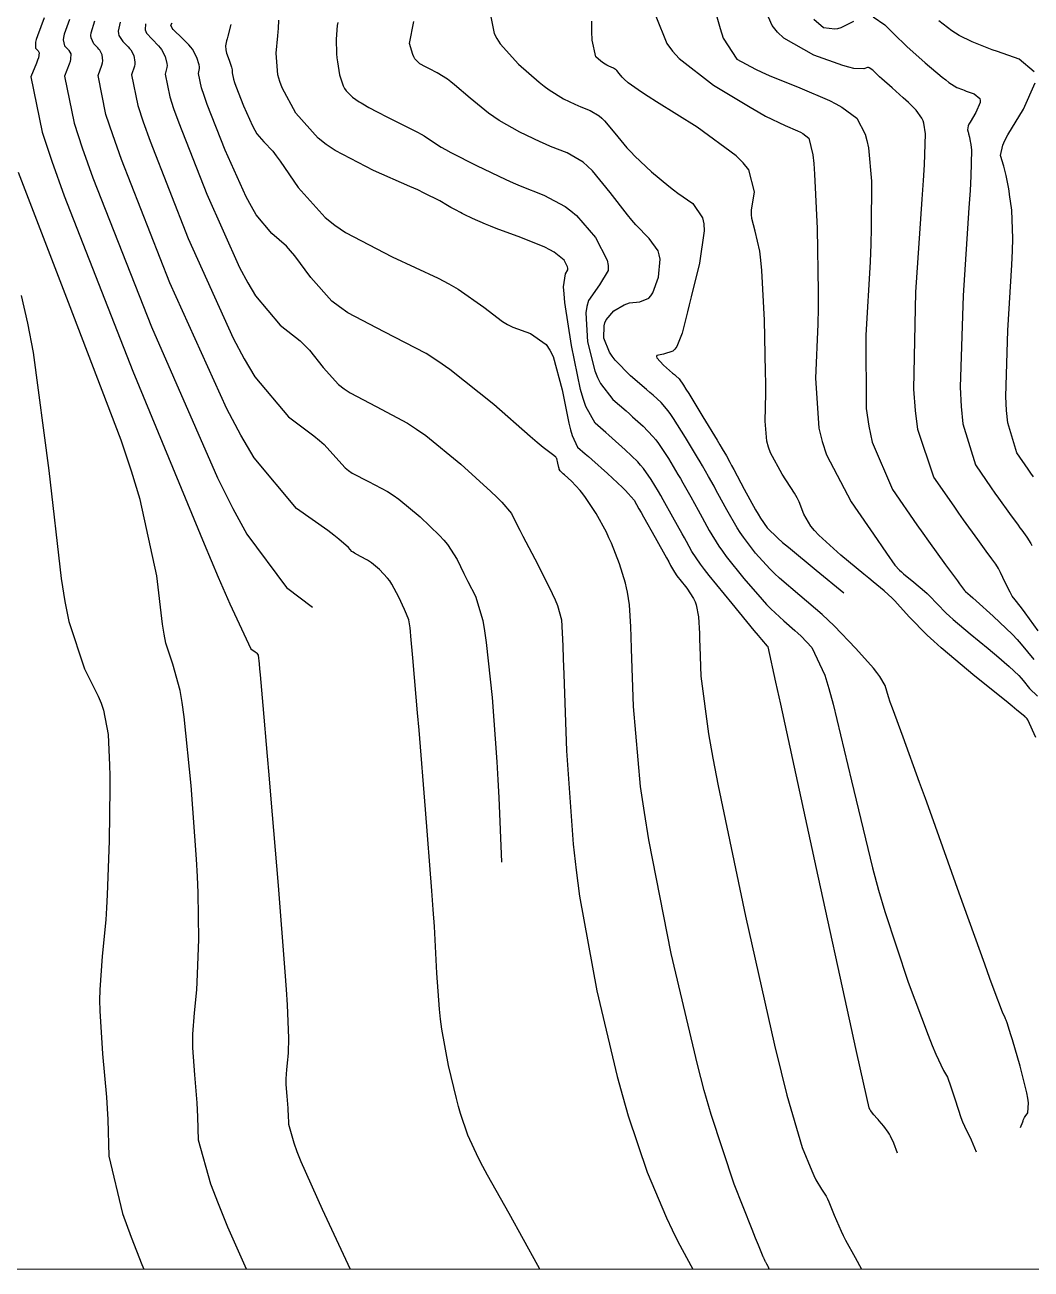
# Model space of a CAD drawing. Header units: metres. Extents: x 837475 to 838479, y 1189012 to 1191015.
# Drawn here: x 837927.07 to 837966.38, y 1189013.87 to 1189062.47 of the extents above; entities that cross this region are included whole.
import ezdxf

# ---------------------------------------------------------------- set-up
doc = ezdxf.new("R2010")
doc.units = ezdxf.units.M
doc.header["$LTSCALE"] = 0.3
doc.layers.add('COORD', color=7, linetype='Continuous', lineweight=20)
doc.layers.add('COTAS 10', color=1, linetype='Continuous')
doc.layers.add('COTAS INT', color=252, linetype='Continuous')

msp = doc.modelspace()

# ---------------------------------------------------------------- linework, layer by layer
at = {"layer": 'COORD'}
msp.add_line((837476.514, 1189013.872), (838476.514, 1189013.872), dxfattribs=at)
msp.add_lwpolyline([(837476.514, 1189013.872), (838476.514, 1189013.872), (838476.514, 1191013.872), (837476.514, 1191013.872)], close=True, dxfattribs=at)
at = {"layer": 'COTAS 10'}
for points in [[(837947.194, 1189013.872), (837947.115, 1189014.019), (837945.985, 1189016.042), (837945.142, 1189017.537), (837944.958, 1189017.883), (837944.794, 1189018.2), (837944.378, 1189019.098), (837944.093, 1189019.946), (837944.012, 1189020.23), (837943.929, 1189020.537), (837943.623, 1189021.824), (837943.363, 1189023.246), (837943.309, 1189023.637), (837943.264, 1189024.028), (837943.165, 1189025.43), (837943.07, 1189027.259), (837943.026, 1189027.918), (837942.974, 1189028.645), (837942.726, 1189031.821), (837942.469, 1189034.925), (837942.413, 1189035.606), (837942.362, 1189036.209), (837942.233, 1189037.742), (837942.153, 1189038.596), (837942.135, 1189038.77), (837942.117, 1189038.918), (837942.068, 1189039.229), (837941.984, 1189039.449), (837941.945, 1189039.539), (837941.899, 1189039.642), (837941.679, 1189040.121), (837941.404, 1189040.628), (837941.323, 1189040.749), (837941.241, 1189040.863), (837940.93, 1189041.202), (837940.618, 1189041.454), (837940.536, 1189041.512), (837940.456, 1189041.564), (837940.181, 1189041.711), (837939.949, 1189041.832), (837939.896, 1189041.869), (837939.848, 1189041.907), (837939.712, 1189042.056), (837939.339, 1189042.385), (837939.14, 1189042.537), (837938.9, 1189042.715), (837937.688, 1189043.576), (837936.028, 1189045.557), (837935.505, 1189046.441), (837934.954, 1189047.471), (837932.735, 1189052.399), (837930.845, 1189057.216), (837930.502, 1189058.175), (837930.237, 1189058.971), (837929.928, 1189060.49), (837930.075, 1189060.895), (837930.097, 1189060.987), (837930.111, 1189061.071), (837930.093, 1189061.304), (837929.998, 1189061.478), (837929.964, 1189061.526), (837929.927, 1189061.572), (837929.762, 1189061.736), (837929.655, 1189061.97), (837929.653, 1189062.061), (837929.664, 1189062.164), (837929.805, 1189062.627)], [(837961.163, 1189018.396), (837961.013, 1189018.788), (837960.886, 1189019.07), (837960.845, 1189019.143), (837960.802, 1189019.215), (837960.624, 1189019.455), (837960.446, 1189019.663), (837960.403, 1189019.713), (837960.362, 1189019.76), (837960.235, 1189019.904), (837960.14, 1189020.02), (837960.119, 1189020.05), (837960.1, 1189020.079), (837960.053, 1189020.172), (837959.729, 1189021.612), (837959.536, 1189022.49), (837959.297, 1189023.575), (837958.064, 1189029.225), (837956.835, 1189034.859), (837956.6, 1189035.935), (837956.41, 1189036.801), (837956.104, 1189038.179), (837956.096, 1189038.188), (837956.094, 1189038.19), (837956.091, 1189038.192), (837956.083, 1189038.2), (837955.866, 1189038.459), (837955.732, 1189038.62), (837955.566, 1189038.82), (837954.702, 1189039.864), (837953.808, 1189040.966), (837953.623, 1189041.202), (837953.466, 1189041.408), (837953.126, 1189041.906), (837952.915, 1189042.296), (837952.839, 1189042.434), (837952.755, 1189042.586), (837952.39, 1189043.243), (837952.007, 1189043.922), (837951.912, 1189044.087), (837951.823, 1189044.242), (837951.541, 1189044.719), (837951.233, 1189045.147), (837951.128, 1189045.271), (837951.014, 1189045.397), (837950.527, 1189045.872), (837950.016, 1189046.329), (837949.886, 1189046.444), (837949.761, 1189046.554), (837949.354, 1189046.909), (837948.982, 1189047.571), (837948.881, 1189047.875), (837948.78, 1189048.23), (837948.42, 1189049.947), (837948.167, 1189051.628), (837948.133, 1189051.96), (837948.116, 1189052.234), (837948.186, 1189052.743), (837948.284, 1189052.907), (837948.284, 1189052.963), (837948.273, 1189053.024), (837948.138, 1189053.284), (837947.75, 1189053.596), (837947.58, 1189053.69), (837947.383, 1189053.787), (837946.446, 1189054.164), (837945.479, 1189054.52), (837945.262, 1189054.603), (837945.068, 1189054.68), (837944.554, 1189054.906), (837944.229, 1189055.068), (837944.154, 1189055.106), (837944.086, 1189055.141), (837943.896, 1189055.24), (837943.712, 1189055.342), (837943.648, 1189055.379), (837943.578, 1189055.42), (837943.279, 1189055.597), (837942.676, 1189055.9), (837942.416, 1189056.021), (837942.114, 1189056.156), (837940.686, 1189056.777), (837939.19, 1189057.561), (837938.846, 1189057.799), (837938.533, 1189058.047), (837937.655, 1189059.019), (837937.124, 1189060.006), (837937.029, 1189060.263), (837936.957, 1189060.513), (837936.888, 1189061.36), (837936.951, 1189062.046), (837936.964, 1189062.194), (837936.973, 1189062.325), (837936.989, 1189062.648)], [(837951.718, 1189062.813), (837952.145, 1189061.737), (837952.367, 1189061.444), (837952.635, 1189061.152), (837953.976, 1189060.116), (837955.401, 1189059.251), (837955.721, 1189059.068), (837956.009, 1189058.908), (837956.779, 1189058.535), (837957.261, 1189058.33), (837957.367, 1189058.276), (837957.462, 1189058.223), (837957.704, 1189058.044), (837957.854, 1189057.4), (837957.89, 1189057.055), (837957.924, 1189056.636), (837958.024, 1189054.519), (837958.064, 1189052.046), (837958.06, 1189051.404), (837958.049, 1189050.779), (837957.953, 1189048.673), (837958.083, 1189046.723), (837958.213, 1189046.197), (837958.386, 1189045.676), (837959.351, 1189043.843), (837960.365, 1189042.37), (837960.567, 1189042.077), (837960.736, 1189041.833), (837961.064, 1189041.364), (837961.241, 1189041.174), (837961.315, 1189041.106), (837961.399, 1189041.031), (837961.794, 1189040.705), (837962.217, 1189040.349), (837962.32, 1189040.255), (837962.416, 1189040.164), (837962.709, 1189039.854), (837963.061, 1189039.496), (837963.194, 1189039.374), (837963.342, 1189039.243), (837964.005, 1189038.687), (837964.701, 1189038.116), (837964.871, 1189037.974), (837965.03, 1189037.839), (837965.519, 1189037.414), (837965.899, 1189037.052), (837965.989, 1189036.957), (837966.073, 1189036.866), (837966.322, 1189036.555), (837966.633, 1189036.248)]]:
    msp.add_lwpolyline(points, dxfattribs=at)
at = {"layer": 'COTAS INT'}
for points in [[(837966.656, 1189038.798), (837966.15, 1189039.509), (837966.045, 1189039.652), (837965.956, 1189039.771), (837965.764, 1189040.007), (837965.648, 1189040.162), (837965.607, 1189040.23), (837965.563, 1189040.31), (837965.372, 1189040.692), (837965.185, 1189041.077), (837965.143, 1189041.16), (837965.105, 1189041.232), (837965.003, 1189041.404), (837964.85, 1189041.615), (837964.779, 1189041.712), (837964.697, 1189041.825), (837964.296, 1189042.37), (837963.742, 1189043.14), (837963.562, 1189043.395), (837963.371, 1189043.667), (837962.586, 1189044.801), (837961.955, 1189046.67), (837961.862, 1189047.407), (837961.803, 1189048.238), (837961.884, 1189052.031), (837962.131, 1189055.664), (837962.176, 1189056.394), (837962.213, 1189057.006), (837962.262, 1189058.22), (837962.197, 1189058.626), (837962.162, 1189058.727), (837962.118, 1189058.824), (837961.897, 1189059.133), (837961.587, 1189059.437), (837961.488, 1189059.53), (837961.383, 1189059.627), (837960.954, 1189060.01), (837960.552, 1189060.365), (837960.465, 1189060.444), (837960.387, 1189060.516), (837960.192, 1189060.705), (837960.06, 1189060.794), (837960.023, 1189060.803), (837959.985, 1189060.804), (837959.844, 1189060.749), (837959.456, 1189060.77), (837959.263, 1189060.819), (837959.032, 1189060.887), (837957.888, 1189061.289), (837956.721, 1189061.955), (837956.476, 1189062.19), (837956.264, 1189062.446), (837955.78, 1189063.551)], [(837927.822, 1189062.742), (837927.558, 1189062.045), (837927.515, 1189061.905), (837927.485, 1189061.79), (837927.483, 1189061.566), (837927.556, 1189061.493), (837927.573, 1189061.472), (837927.588, 1189061.452), (837927.63, 1189061.374), (837927.6, 1189061.183), (837927.57, 1189061.09), (837927.53, 1189060.98), (837927.307, 1189060.44), (837927.745, 1189058.281), (837928.122, 1189057.15), (837928.61, 1189055.789), (837931.294, 1189048.946), (837934.074, 1189042.204), (837934.622, 1189040.905), (837935.073, 1189039.853), (837935.902, 1189038.105), (837936.068, 1189037.98), (837936.101, 1189037.951), (837936.129, 1189037.924), (837936.183, 1189037.846), (837936.223, 1189037.507), (837936.241, 1189037.315), (837936.263, 1189037.081), (837936.369, 1189035.883), (837936.537, 1189033.908), (837936.598, 1189033.184), (837936.665, 1189032.383), (837936.96, 1189028.853), (837937.227, 1189025.486), (837937.277, 1189024.789), (837937.317, 1189024.194), (837937.371, 1189022.892), (837937.352, 1189022.316), (837937.344, 1189022.178), (837937.336, 1189022.049), (837937.297, 1189021.663), (837937.271, 1189021.305), (837937.27, 1189021.195), (837937.272, 1189021.08), (837937.302, 1189020.623), (837937.342, 1189020.159), (837937.349, 1189020.039), (837937.356, 1189019.922), (837937.368, 1189019.531), (837937.572, 1189018.798), (837937.7, 1189018.466), (837937.858, 1189018.079), (837938.686, 1189016.212), (837939.778, 1189013.872)], [(837928.814, 1189062.684), (837928.611, 1189062.104), (837928.584, 1189061.983), (837928.57, 1189061.88), (837928.623, 1189061.651), (837928.742, 1189061.533), (837928.769, 1189061.499), (837928.793, 1189061.465), (837928.861, 1189061.339), (837928.856, 1189061.127), (837928.834, 1189061.038), (837928.803, 1189060.937), (837928.618, 1189060.465), (837928.991, 1189058.626), (837929.312, 1189057.662), (837929.728, 1189056.502), (837932.015, 1189050.673), (837934.591, 1189044.783), (837935.189, 1189043.586), (837935.736, 1189042.575), (837937.297, 1189040.491), (837938.312, 1189039.723)], [(837930.796, 1189062.57), (837930.717, 1189062.223), (837930.723, 1189062.139), (837930.74, 1189062.061), (837930.902, 1189061.821), (837931.112, 1189061.612), (837931.16, 1189061.552), (837931.204, 1189061.492), (837931.324, 1189061.269), (837931.367, 1189061.015), (837931.361, 1189060.935), (837931.348, 1189060.852), (837931.239, 1189060.516), (837931.482, 1189059.315), (837931.692, 1189058.687), (837931.963, 1189057.93), (837933.455, 1189054.126), (837935.207, 1189050.234), (837935.642, 1189049.421), (837936.056, 1189048.723), (837937.367, 1189047.158), (837938.363, 1189046.419), (837938.577, 1189046.241), (837938.765, 1189046.075), (837939.22, 1189045.57), (837939.587, 1189045.166), (837939.718, 1189045.063), (837939.862, 1189044.963), (837940.491, 1189044.635), (837941.235, 1189044.239), (837941.453, 1189044.096), (837941.675, 1189043.94), (837942.519, 1189043.258), (837943.272, 1189042.53), (837943.437, 1189042.346), (837943.584, 1189042.168), (837943.957, 1189041.587), (837944.219, 1189041.043), (837944.296, 1189040.89), (837944.374, 1189040.734), (837944.669, 1189040.162), (837944.956, 1189039.201), (837945.028, 1189038.8), (837945.098, 1189038.341), (837945.325, 1189036.2), (837945.509, 1189033.681), (837945.551, 1189032.984), (837945.589, 1189032.287), (837945.697, 1189029.773)], [(837956.148, 1189013.872), (837956.133, 1189013.911), (837956.118, 1189013.945), (837956.103, 1189013.977), (837956.055, 1189014.07), (837956.014, 1189014.143), (837956.004, 1189014.162), (837955.995, 1189014.181), (837955.967, 1189014.248), (837955.944, 1189014.304), (837955.938, 1189014.316), (837955.933, 1189014.327), (837955.914, 1189014.357), (837955.73, 1189014.804), (837955.62, 1189015.079), (837955.485, 1189015.419), (837954.784, 1189017.192), (837953.878, 1189019.911), (837953.614, 1189020.848), (837953.344, 1189021.865), (837952.32, 1189026.201), (837951.447, 1189030.635), (837951.273, 1189031.713), (837951.128, 1189032.727), (837950.848, 1189035.849), (837950.771, 1189038.1), (837950.753, 1189038.565), (837950.738, 1189038.961), (837950.698, 1189039.82), (837950.62, 1189040.315), (837950.581, 1189040.481), (837950.534, 1189040.66), (837950.3, 1189041.414), (837949.986, 1189042.224), (837949.889, 1189042.44), (837949.788, 1189042.651), (837949.386, 1189043.382), (837948.976, 1189044.006), (837948.87, 1189044.15), (837948.767, 1189044.282), (837948.423, 1189044.653), (837948.158, 1189044.891), (837948.105, 1189044.939), (837948.062, 1189044.978), (837947.977, 1189045.054), (837947.948, 1189045.114), (837947.939, 1189045.144), (837947.93, 1189045.179), (837947.895, 1189045.353), (837947.848, 1189045.527), (837947.831, 1189045.562), (837947.812, 1189045.592), (837947.73, 1189045.649), (837947.315, 1189045.966), (837947.086, 1189046.159), (837946.808, 1189046.398), (837945.39, 1189047.64), (837943.675, 1189049.012), (837943.209, 1189049.333), (837942.747, 1189049.629), (837941.11, 1189050.483), (837939.689, 1189051.227), (837939.363, 1189051.452), (837939.066, 1189051.685), (837938.237, 1189052.599), (837937.617, 1189053.453), (837937.451, 1189053.649), (837937.289, 1189053.827), (837936.724, 1189054.323), (837936.111, 1189055.054), (837935.918, 1189055.38), (837935.715, 1189055.76), (837934.896, 1189057.58), (837934.198, 1189059.357), (837934.072, 1189059.711), (837933.974, 1189060.005), (837933.86, 1189060.566), (837933.894, 1189060.766), (837933.889, 1189060.832), (837933.878, 1189060.903), (837933.787, 1189061.199), (837933.614, 1189061.519), (837933.551, 1189061.605), (837933.482, 1189061.691), (837933.181, 1189061.991), (837932.91, 1189062.241), (837932.861, 1189062.295), (837932.823, 1189062.342), (837932.779, 1189062.455), (837932.819, 1189062.545)], [(837939.298, 1189062.563), (837939.271, 1189062.443), (837939.228, 1189061.915), (837939.249, 1189061.334), (837939.262, 1189061.181), (837939.279, 1189061.031), (837939.367, 1189060.52), (837939.511, 1189060.089), (837939.562, 1189059.99), (837939.618, 1189059.9), (837939.865, 1189059.65), (837940.133, 1189059.47), (837940.203, 1189059.425), (837940.271, 1189059.382), (837940.504, 1189059.243), (837940.831, 1189059.069), (837940.959, 1189059.004), (837941.104, 1189058.932), (837941.762, 1189058.609), (837942.41, 1189058.281), (837942.549, 1189058.205), (837942.669, 1189058.136), (837942.956, 1189057.938), (837943.33, 1189057.696), (837943.505, 1189057.598), (837943.711, 1189057.487), (837944.716, 1189056.974), (837945.854, 1189056.432), (837946.145, 1189056.302), (837946.425, 1189056.181), (837947.35, 1189055.818), (837948.179, 1189055.378), (837948.399, 1189055.209), (837948.615, 1189055.019), (837949.361, 1189054.162), (837949.824, 1189053.276), (837949.861, 1189053.068), (837949.859, 1189052.876), (837949.524, 1189052.318), (837949.093, 1189051.701), (837949.03, 1189051.472), (837948.991, 1189051.218), (837949.055, 1189050.09), (837949.343, 1189048.958), (837949.445, 1189048.701), (837949.557, 1189048.469), (837950.042, 1189047.837), (837950.558, 1189047.39), (837950.689, 1189047.276), (837950.815, 1189047.165), (837951.228, 1189046.797), (837951.61, 1189046.395), (837951.717, 1189046.263), (837951.824, 1189046.121), (837952.213, 1189045.533), (837952.586, 1189044.91), (837952.682, 1189044.747), (837952.775, 1189044.586), (837953.086, 1189044.04), (837953.375, 1189043.519), (837953.531, 1189043.231), (837953.809, 1189042.715), (837954.183, 1189042.115), (837954.321, 1189041.92), (837954.475, 1189041.711), (837955.157, 1189040.851), (837955.872, 1189040.022), (837956.046, 1189039.833), (837956.21, 1189039.662), (837956.716, 1189039.192), (837957.153, 1189038.816), (837957.273, 1189038.705), (837957.393, 1189038.59), (837957.821, 1189038.149), (837958.317, 1189037.07), (837958.48, 1189036.553), (837958.653, 1189035.942), (837959.369, 1189032.946), (837960.187, 1189029.544), (837960.423, 1189028.675), (837960.665, 1189027.839), (837961.575, 1189025.086), (837962.358, 1189023.01), (837962.52, 1189022.6), (837962.658, 1189022.262), (837962.956, 1189021.636), (837963.112, 1189021.363), (837963.16, 1189021.247), (837963.211, 1189021.114), (837963.411, 1189020.488), (837963.638, 1189019.798), (837963.706, 1189019.624), (837963.776, 1189019.458), (837964.044, 1189018.92), (837964.235, 1189018.452)], [(837965.974, 1189019.403), (837966.064, 1189019.63), (837966.067, 1189019.67), (837966.069, 1189019.68), (837966.07, 1189019.689), (837966.079, 1189019.718), (837966.112, 1189019.774), (837966.129, 1189019.799), (837966.15, 1189019.83), (837966.254, 1189019.977), (837966.284, 1189020.364), (837966.258, 1189020.546), (837966.217, 1189020.76), (837965.949, 1189021.803), (837965.65, 1189022.824), (837965.59, 1189023.026), (837965.541, 1189023.191), (837965.447, 1189023.495), (837965.403, 1189023.601), (837965.385, 1189023.643), (837965.364, 1189023.69), (837965.267, 1189023.903), (837964.937, 1189024.768), (837964.77, 1189025.226), (837964.57, 1189025.778), (837963.573, 1189028.56), (837962.499, 1189031.561), (837962.251, 1189032.251), (837962.024, 1189032.88), (837961.381, 1189034.644), (837960.965, 1189035.785), (837960.882, 1189036.021), (837960.813, 1189036.224), (837960.675, 1189036.668), (837960.471, 1189037.025), (837960.36, 1189037.171), (837960.225, 1189037.339), (837959.537, 1189038.118), (837958.689, 1189038.992), (837958.452, 1189039.219), (837958.215, 1189039.44), (837957.35, 1189040.184), (837956.554, 1189040.865), (837956.36, 1189041.046), (837956.178, 1189041.223), (837955.613, 1189041.837), (837955.143, 1189042.456), (837955.019, 1189042.637), (837954.899, 1189042.822), (837954.492, 1189043.523), (837954.148, 1189044.167), (837954.067, 1189044.316), (837953.994, 1189044.452), (837953.783, 1189044.836), (837953.543, 1189045.251), (837953.451, 1189045.406), (837953.349, 1189045.579), (837952.886, 1189046.348), (837952.414, 1189047.095), (837952.306, 1189047.255), (837952.207, 1189047.394), (837951.928, 1189047.723), (837951.613, 1189048.001), (837951.491, 1189048.107), (837951.354, 1189048.227), (837950.73, 1189048.765), (837950.132, 1189049.368), (837950.01, 1189049.528), (837949.906, 1189049.686), (837949.691, 1189050.232), (837949.696, 1189050.716), (837949.731, 1189050.834), (837949.78, 1189050.946), (837950.082, 1189051.295), (837950.479, 1189051.536), (837950.588, 1189051.58), (837950.697, 1189051.614), (837951.09, 1189051.657), (837951.441, 1189051.792), (837951.524, 1189051.884), (837951.601, 1189052), (837951.828, 1189052.616), (837951.887, 1189053.318), (837951.857, 1189053.487), (837951.808, 1189053.645), (837951.466, 1189054.128), (837950.945, 1189054.655), (837950.783, 1189054.841), (837950.614, 1189055.045), (837949.941, 1189055.927), (837949.242, 1189056.77), (837949.057, 1189056.949), (837948.876, 1189057.105), (837948.254, 1189057.472), (837947.607, 1189057.726), (837947.412, 1189057.811), (837947.208, 1189057.901), (837946.413, 1189058.28), (837945.601, 1189058.738), (837945.388, 1189058.879), (837945.179, 1189059.026), (837944.468, 1189059.605), (837943.857, 1189060.134), (837943.712, 1189060.248), (837943.577, 1189060.349), (837943.18, 1189060.598), (837942.875, 1189060.75), (837942.799, 1189060.789), (837942.726, 1189060.826), (837942.496, 1189060.952), (837942.309, 1189061.145), (837942.264, 1189061.224), (837942.223, 1189061.315), (837942.098, 1189061.738), (837942.264, 1189062.608)], [(837945.262, 1189062.847), (837945.402, 1189062.139), (837945.506, 1189061.933), (837945.638, 1189061.724), (837946.351, 1189060.934), (837947.167, 1189060.23), (837947.364, 1189060.075), (837947.548, 1189059.938), (837948.11, 1189059.586), (837948.562, 1189059.371), (837948.678, 1189059.319), (837948.79, 1189059.271), (837949.157, 1189059.126), (837949.511, 1189058.918), (837949.614, 1189058.829), (837949.72, 1189058.727), (837950.117, 1189058.247), (837950.587, 1189057.67), (837950.738, 1189057.506), (837950.897, 1189057.341), (837951.548, 1189056.731), (837952.229, 1189056.164), (837952.407, 1189056.026), (837952.58, 1189055.896), (837953.169, 1189055.496), (837953.548, 1189054.929), (837953.59, 1189054.693), (837953.603, 1189054.424), (837953.422, 1189053.168), (837953.099, 1189051.849), (837953.024, 1189051.54), (837952.954, 1189051.256), (837952.754, 1189050.433), (837952.542, 1189049.903), (837952.466, 1189049.804), (837952.382, 1189049.725), (837952.014, 1189049.613), (837951.76, 1189049.559), (837951.748, 1189049.517), (837951.762, 1189049.464), (837952.021, 1189049.174), (837952.373, 1189048.871), (837952.444, 1189048.81), (837952.505, 1189048.757), (837952.629, 1189048.648), (837952.803, 1189048.392), (837952.895, 1189048.247), (837953.005, 1189048.07), (837953.559, 1189047.162), (837954.111, 1189046.248), (837954.221, 1189046.066), (837954.311, 1189045.916), (837954.479, 1189045.633), (837954.613, 1189045.385), (837954.682, 1189045.257), (837954.764, 1189045.103), (837955.175, 1189044.332), (837955.616, 1189043.529), (837955.717, 1189043.355), (837955.81, 1189043.202), (837956.068, 1189042.824), (837956.483, 1189042.425), (837956.674, 1189042.258), (837956.899, 1189042.067), (837957.984, 1189041.176), (837959.071, 1189040.287)], [(837966.561, 1189034.64), (837966.257, 1189035.324), (837966.228, 1189035.371), (837966.221, 1189035.381), (837966.213, 1189035.39), (837966.19, 1189035.409), (837966.172, 1189035.419), (837966.164, 1189035.425), (837966.155, 1189035.434), (837966.148, 1189035.443), (837966.145, 1189035.445), (837966.143, 1189035.448), (837966.132, 1189035.459), (837965.826, 1189035.707), (837965.637, 1189035.86), (837965.404, 1189036.05), (837964.187, 1189037.038), (837962.874, 1189038.138), (837962.58, 1189038.398), (837962.317, 1189038.639), (837961.62, 1189039.349), (837961.166, 1189039.861), (837961.056, 1189039.978), (837960.953, 1189040.083), (837960.637, 1189040.371), (837960.213, 1189040.716), (837960.042, 1189040.857), (837959.847, 1189041.018), (837958.949, 1189041.763), (837958.089, 1189042.54), (837957.917, 1189042.721), (837957.775, 1189042.887), (837957.504, 1189043.364), (837957.324, 1189043.836), (837957.24, 1189043.998), (837957.141, 1189044.174), (837956.659, 1189044.927), (837956.203, 1189045.757), (837956.121, 1189045.982), (837956.058, 1189046.205), (837955.988, 1189046.994), (837956.017, 1189048.07), (837956.016, 1189048.474), (837956.011, 1189048.924), (837955.961, 1189050.933), (837955.86, 1189052.872), (837955.823, 1189053.278), (837955.781, 1189053.627), (837955.598, 1189054.415), (837955.467, 1189054.903), (837955.458, 1189055.063), (837955.462, 1189055.235), (837955.574, 1189055.945), (837955.348, 1189056.808), (837955.138, 1189057.076), (837954.864, 1189057.357), (837953.339, 1189058.475), (837951.744, 1189059.47), (837951.425, 1189059.673), (837951.159, 1189059.844), (837950.641, 1189060.2), (837950.483, 1189060.348), (837950.444, 1189060.388), (837950.407, 1189060.427), (837950.294, 1189060.567), (837950.197, 1189060.684), (837950.172, 1189060.709), (837950.147, 1189060.73), (837950.061, 1189060.781), (837949.972, 1189060.816), (837949.945, 1189060.827), (837949.917, 1189060.84), (837949.807, 1189060.892), (837949.671, 1189060.977), (837949.626, 1189061.011), (837949.578, 1189061.048), (837949.381, 1189061.219), (837949.238, 1189061.869), (837949.225, 1189062.21), (837949.223, 1189062.619)], [(837954.106, 1189062.79), (837954.228, 1189062.333), (837954.357, 1189061.945), (837954.885, 1189061.128), (837955.612, 1189060.737), (837955.867, 1189060.618), (837956.145, 1189060.494), (837957.341, 1189060.008), (837958.502, 1189059.512), (837958.758, 1189059.382), (837958.985, 1189059.256), (837959.57, 1189058.825), (837959.901, 1189058.2), (837959.968, 1189057.95), (837960.025, 1189057.667), (837960.143, 1189056.37), (837960.138, 1189054.526), (837960.118, 1189053.899), (837960.09, 1189053.221), (837959.919, 1189050.352), (837959.943, 1189047.481), (837960.037, 1189046.802), (837960.17, 1189046.173), (837960.968, 1189044.322), (837961.923, 1189042.944), (837962.154, 1189042.614), (837962.371, 1189042.307), (837963.037, 1189041.382), (837963.5, 1189040.753), (837963.589, 1189040.632), (837963.661, 1189040.535), (837963.78, 1189040.377), (837963.789, 1189040.37), (837963.791, 1189040.368), (837963.792, 1189040.366), (837963.808, 1189040.35), (837963.811, 1189040.348), (837963.824, 1189040.337), (837963.999, 1189040.181), (837964.104, 1189040.087), (837964.233, 1189039.971), (837964.906, 1189039.369), (837965.656, 1189038.655), (837965.834, 1189038.469), (837965.999, 1189038.288), (837966.489, 1189037.677)], [(837957.894, 1189062.689), (837958.273, 1189062.37), (837958.71, 1189062.312), (837958.836, 1189062.331), (837958.965, 1189062.366), (837959.453, 1189062.621)], [(837960.21, 1189062.78), (837960.672, 1189062.467), (837961.187, 1189061.952), (837961.353, 1189061.795), (837961.527, 1189061.632), (837962.24, 1189060.993), (837962.902, 1189060.432), (837963.045, 1189060.319), (837963.17, 1189060.223), (837963.477, 1189060.027), (837963.699, 1189059.941), (837963.771, 1189059.914), (837963.847, 1189059.886), (837964.161, 1189059.775), (837964.381, 1189059.591), (837964.397, 1189059.517), (837964.395, 1189059.433), (837964.226, 1189059.049), (837963.996, 1189058.672), (837963.955, 1189058.593), (837963.923, 1189058.525), (837963.891, 1189058.373), (837963.922, 1189058.279), (837963.931, 1189058.248), (837963.94, 1189058.215), (837963.973, 1189058.079), (837964.006, 1189057.911), (837964.015, 1189057.858), (837964.024, 1189057.802), (837964.057, 1189057.578), (837964.026, 1189056.559), (837963.995, 1189056.003), (837963.953, 1189055.328), (837963.722, 1189051.899), (837963.616, 1189048.325), (837963.654, 1189047.559), (837963.72, 1189046.89), (837964.203, 1189045.28), (837964.818, 1189044.393), (837964.967, 1189044.18), (837965.108, 1189043.981), (837965.541, 1189043.379), (837965.872, 1189042.927), (837965.948, 1189042.823), (837966.017, 1189042.728), (837966.211, 1189042.459), (837966.367, 1189042.215), (837966.412, 1189042.135)], [(837966.499, 1189060.634), (837965.912, 1189061.127), (837965.069, 1189061.426), (837964.864, 1189061.501), (837964.671, 1189061.572), (837964.077, 1189061.804), (837963.565, 1189062.058), (837963.424, 1189062.144), (837963.283, 1189062.237), (837962.78, 1189062.63)], [(837931.788, 1189062.513), (837931.77, 1189062.283), (837931.792, 1189062.217), (837931.825, 1189062.151), (837932.041, 1189061.906), (837932.297, 1189061.651), (837932.356, 1189061.579), (837932.409, 1189061.505), (837932.555, 1189061.234), (837932.622, 1189060.959), (837932.625, 1189060.884), (837932.621, 1189060.809), (837932.549, 1189060.541), (837932.728, 1189059.66), (837932.882, 1189059.199), (837933.081, 1189058.644), (837934.176, 1189055.853), (837935.461, 1189052.997), (837935.78, 1189052.401), (837936.083, 1189051.889), (837937.046, 1189050.741), (837937.826, 1189050.123), (837938.014, 1189049.945), (837938.191, 1189049.764), (837938.729, 1189049.085), (837939.326, 1189048.426), (837939.54, 1189048.257), (837939.775, 1189048.095), (837940.8, 1189047.559), (837942.015, 1189046.913), (837942.369, 1189046.681), (837942.732, 1189046.426), (837944.108, 1189045.313), (837945.279, 1189044.249), (837945.512, 1189044.025), (837945.706, 1189043.832), (837946.078, 1189043.388), (837946.306, 1189042.933), (837946.41, 1189042.733), (837946.53, 1189042.5), (837947.111, 1189041.392), (837947.674, 1189040.259), (837947.785, 1189040.01), (837947.875, 1189039.79), (837948.036, 1189039.23), (837948.084, 1189038.217), (837948.104, 1189037.712), (837948.126, 1189037.109), (837948.229, 1189034.117), (837948.485, 1189030.472), (837948.604, 1189029.457), (837948.744, 1189028.439), (837949.421, 1189024.742), (837950.216, 1189021.396), (837950.43, 1189020.599), (837950.642, 1189019.859), (837951.383, 1189017.655), (837952.139, 1189015.878), (837952.36, 1189015.408), (837952.586, 1189014.946), (837953.164, 1189013.872)], [(837935.119, 1189062.48), (837934.994, 1189062.027), (837934.968, 1189061.93), (837934.947, 1189061.846), (837934.904, 1189061.648), (837934.916, 1189061.491), (837934.929, 1189061.434), (837934.947, 1189061.371), (837935.047, 1189061.091), (837935.144, 1189060.821), (837935.16, 1189060.763), (837935.171, 1189060.712), (837935.171, 1189060.591), (837935.219, 1189060.35), (837935.262, 1189060.223), (837935.316, 1189060.071), (837935.616, 1189059.306), (837935.968, 1189058.524), (837936.056, 1189058.36), (837936.139, 1189058.22), (837936.403, 1189057.905), (837936.752, 1189057.531), (837936.888, 1189057.353), (837937.043, 1189057.142), (837937.745, 1189056.114), (837938.805, 1189054.945), (837939.185, 1189054.646), (837939.602, 1189054.358), (837941.419, 1189053.408), (837943.223, 1189052.571), (837943.631, 1189052.355), (837943.999, 1189052.146), (837945, 1189051.445), (837945.733, 1189050.888), (837945.932, 1189050.768), (837946.13, 1189050.664), (837946.83, 1189050.416), (837947.438, 1189049.989), (837947.578, 1189049.771), (837947.705, 1189049.511), (837948.06, 1189048.215), (837948.319, 1189046.913), (837948.386, 1189046.65), (837948.45, 1189046.429), (837948.665, 1189045.982), (837948.965, 1189045.718), (837949.084, 1189045.612), (837949.217, 1189045.493), (837949.826, 1189044.946), (837950.417, 1189044.398), (837950.539, 1189044.278), (837950.643, 1189044.172), (837950.868, 1189043.905), (837951.06, 1189043.573), (837951.143, 1189043.427), (837951.239, 1189043.257), (837951.693, 1189042.446), (837952.136, 1189041.652), (837952.225, 1189041.493), (837952.299, 1189041.36), (837952.444, 1189041.098), (837952.547, 1189040.946), (837952.595, 1189040.883), (837952.652, 1189040.811), (837952.926, 1189040.474), (837953.196, 1189040.059), (837953.251, 1189039.939), (837953.296, 1189039.816), (837953.387, 1189039.349), (837953.422, 1189038.699), (837953.432, 1189038.46), (837953.443, 1189038.195), (837953.485, 1189037.026), (837953.778, 1189034.777), (837953.947, 1189033.832), (837954.154, 1189032.746), (837955.218, 1189027.66), (837956.357, 1189022.624), (837956.611, 1189021.57), (837956.839, 1189020.664), (837957.438, 1189018.621), (837957.813, 1189017.714), (837957.899, 1189017.525), (837957.977, 1189017.362), (837958.193, 1189016.995), (837958.37, 1189016.721), (837958.423, 1189016.617), (837958.478, 1189016.501), (837958.692, 1189015.978), (837958.955, 1189015.357), (837959.041, 1189015.179), (837959.133, 1189014.998), (837959.513, 1189014.32), (837959.752, 1189013.872)], [(837966.473, 1189044.822), (837966.372, 1189044.966), (837966.264, 1189045.12), (837965.821, 1189045.759), (837965.472, 1189046.921), (837965.424, 1189047.403), (837965.397, 1189047.956), (837965.474, 1189050.534), (837965.628, 1189053.101), (837965.65, 1189053.647), (837965.662, 1189054.121), (837965.633, 1189055.238), (837965.544, 1189055.839), (837965.519, 1189055.988), (837965.495, 1189056.13), (837965.406, 1189056.581), (837965.318, 1189056.947), (837965.294, 1189057.035), (837965.27, 1189057.118), (837965.186, 1189057.369), (837965.273, 1189057.778), (837965.358, 1189057.959), (837965.468, 1189058.17), (837966.085, 1189059.181), (837966.537, 1189060.212)], [(837935.732, 1189013.872), (837935.002, 1189015.517), (837934.632, 1189016.422), (837934.335, 1189017.196), (837933.859, 1189018.905), (837933.83, 1189019.818), (837933.815, 1189020.09), (837933.797, 1189020.371), (837933.705, 1189021.454), (837933.635, 1189022.519), (837933.63, 1189022.788), (837933.632, 1189023.045), (837933.694, 1189023.88), (837933.783, 1189024.782), (837933.803, 1189025.082), (837933.821, 1189025.404), (837933.867, 1189026.749), (837933.84, 1189028.575), (837933.811, 1189029.201), (837933.774, 1189029.878), (837933.565, 1189032.759), (837933.292, 1189035.445), (837933.215, 1189035.999), (837933.138, 1189036.471), (837932.851, 1189037.494), (837932.579, 1189038.32), (837932.51, 1189038.668), (837932.444, 1189039.069), (837932.228, 1189040.949), (837931.579, 1189043.936), (837931.24, 1189045.034), (837930.831, 1189046.25), (837928.778, 1189051.621), (837926.827, 1189056.704)], [(837926.927, 1189051.902), (837927.176, 1189050.813), (837927.399, 1189049.668), (837928.003, 1189045.06), (837928.486, 1189040.845), (837928.635, 1189039.946), (837928.789, 1189039.164), (837929.4, 1189037.312), (837929.938, 1189036.255), (837930.048, 1189035.975), (837930.14, 1189035.7), (837930.328, 1189034.753), (837930.38, 1189033.562), (837930.385, 1189033.134), (837930.387, 1189032.662), (837930.362, 1189030.605), (837930.29, 1189028.492), (837930.262, 1189027.986), (837930.231, 1189027.515), (837930.09, 1189026.097), (837929.994, 1189024.785), (837929.991, 1189024.381), (837929.998, 1189023.959), (837930.108, 1189022.286), (837930.253, 1189020.582), (837930.281, 1189020.141), (837930.305, 1189019.713), (837930.349, 1189018.279), (837930.888, 1189016.049), (837931.223, 1189015.119), (837931.639, 1189014.053), (837931.718, 1189013.872)]]:
    msp.add_lwpolyline(points, dxfattribs=at)

doc.saveas('drawing.dxf')
